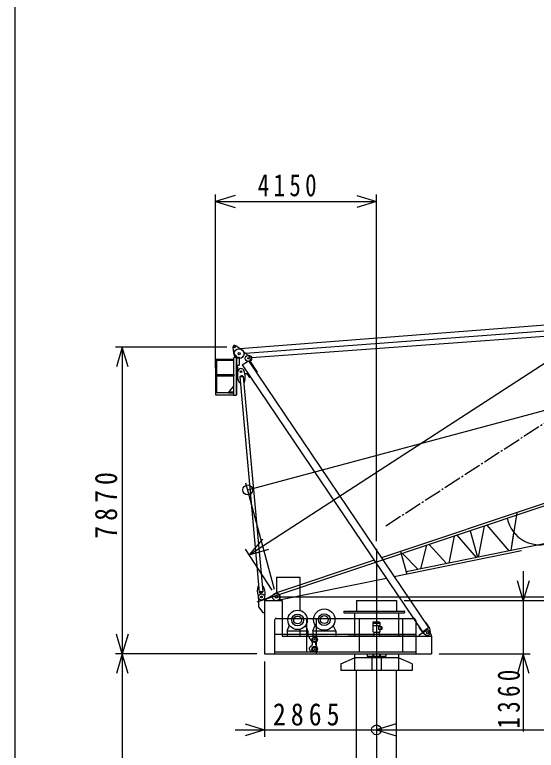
# Model space of a CAD drawing. Units: millimetres, scale not verified. Extents: x -22563 to 24712, y -35551 to 35551.
# Drawn here: x -22563 to -9272, y -22 to 18730 of the extents above; entities that cross this region are included whole.
import ezdxf

# ---------------------------------------------------------------- set-up
doc = ezdxf.new("R2010")
doc.units = ezdxf.units.MM
doc.header["$LTSCALE"] = 50
doc.linetypes.add('CHAIN2', pattern=[12, 9, -1, 1, -1])
doc.linetypes.add('DOUBLE_CHAIN2', pattern=[12.8, 9, -1, 0.6, -0.6, 0.6, -1])
doc.layers.add('0-0_001', color=3, linetype='Continuous')
doc.layers.add('0-1_100', color=7, linetype='Continuous')
doc.styles.add('ＭＳ ゴシック', font='')
doc.styles.get('ＭＳ ゴシック').set_extended_font_data('MS Gothic')

msp = doc.modelspace()

# ---------------------------------------------------------------- linework, layer by layer
at = {"layer": '0-0_001'}
for p, q in [((-22562.88, 35550.99), (-22562.88, -33699.01)), ((-16682.4, 10100.19), (16326.12, 12557.46)), ((-6266.6, 11026.88), (-16826.4, 10214.89)), ((-6244.19, 10725.95), (-16527.01, 9985.66)), ((-17000.98, 10250.09), (-16989.12, 10110.68)), ((-16744.78, 10155.29), (-16929.61, 10290.25)), ((-16744.78, 10155.29), (-16576.03, 10006.23)), ((-17430.64, 9951.75), (-16984.24, 9951.75)), ((-16984.24, 9978.15), (-16964.24, 9998.15)), ((-16984.24, 9978.15), (-16984.24, 9554.15)), ((-16924.54, 10039.91), (-16983.28, 10098.18)), ((-16964.24, 9998.15), (-16844.24, 9998.15)), ((-16919.24, 9998.15), (-16919.24, 9033.15)), ((-16914.24, 9998.15), (-16914.24, 9038.15)), ((-16909.96, 10008.85), (-16909, 9998.15)), ((-16844.24, 9998.15), (-16844.24, 9798.15)), ((-17444.24, 9924.55), (-17444.24, 9554.15)), ((-17444.24, 9924.55), (-16984.24, 9924.55)), ((-17417.04, 9924.55), (-17417.04, 9554.15)), ((-16914.24, 9798.15), (-16844.24, 9798.15)), ((-16891.18, 9798.15), (-16875.51, 9622.22)), ((-16766.6, 9802.73), (-16608.54, 9909.43)), ((-16766.6, 9802.73), (-12173.39, 2999.04)), ((-16608.54, 9909.43), (-12015.34, 3105.74)), ((-16566.03, 9890.51), (-16381.09, 9616.56)), ((-16881.39, 9521.14), (-16875.72, 9633.36)), ((-16692.17, 9538.33), (-16717.96, 9647.69)), ((-16686.29, 9577.77), (-16700.5, 9573.66)), ((-16401.52, 9602.77), (-16381.09, 9616.56)), ((-17449.24, 9554.15), (-16979.24, 9554.15)), ((-17449.24, 9554.15), (-17449.24, 9522.15)), ((-17449.24, 9522.15), (-16979.24, 9522.15)), ((-17444.24, 9522.15), (-17444.24, 9103.15)), ((-17417.04, 9522.15), (-17417.04, 9103.15)), ((-16984.24, 9522.15), (-16984.24, 9033.15)), ((-16979.24, 9554.15), (-16979.24, 9522.15)), ((-16875.96, 9461.38), (-16881.39, 9521.14)), ((-16841.11, 9354.1), (-16875.96, 9461.38)), ((-16828.87, 9500.66), (-16329.96, 4009.1)), ((-16828.84, 9500.31), (-16740.1, 9508.37)), ((-16828.43, 9495.82), (-16739.7, 9503.89)), ((-16740.17, 9509.11), (-16241.23, 4017.16)), ((-16701.68, 9366.76), (-16686.74, 9478.57)), ((-16686.74, 9478.57), (-16692.17, 9538.33)), ((-16630.94, 9557.73), (-16580, 9482.28)), ((-16580, 9482.28), (-16559.57, 9496.07)), ((-16999.24, 9253.15), (-17109.24, 9118.15)), ((-16999.24, 9253.15), (-16984.24, 9253.15)), ((-16841.11, 9354.1), (-16815.76, 9356.4)), ((-16727.03, 9364.46), (-16701.68, 9366.76)), ((-17449.24, 9103.15), (-17449.24, 9038.15)), ((-17449.24, 9103.15), (-17109.24, 9103.15)), ((-17449.24, 9038.15), (-16984.24, 9038.15)), ((-17109.24, 9118.15), (-16984.24, 9118.15)), ((-16984.24, 9033.15), (-16919.24, 9033.15)), ((-16919.24, 9038.15), (-16914.24, 9038.15)), ((-16919.24, 9038.15), (-16914.24, 9038.15)), ((-8877.68, 6270.21), (-16390.05, 3755.29)), ((-8894.53, 6333.11), (-13217.21, 4886.01)), ((-9914.42, 5071.72), (-9756.62, 6029.9)), ((-10743.17, 4903.24), (-10595.34, 5695.19)), ((-10536.03, 5715.04), (-9974.14, 5059.57)), ((-10536.03, 5715.04), (-9974.14, 5059.57)), ((-11491.57, 4751.1), (-11359.73, 5439.29)), ((-11299.54, 5459.44), (-10805.05, 4890.66)), ((-10954.5, 5574.95), (-10772.9, 4897.2)), ((-9914.42, 5071.72), (-9839.75, 5525.1)), ((-8613.92, 5336.09), (-12589.22, 4527.96)), ((-12211.46, 4604.75), (-12064.45, 5203.37)), ((-11998.36, 5225.5), (-11555.65, 4738.07)), ((-9650.54, 5059.03), (-12889.49, 4400.59)), ((-12728.96, 5049.46), (-12572.36, 4465.06)), ((-12678.67, 4997.75), (-12282.46, 4590.32)), ((-13404.88, 4823.18), (-15919.24, 3981.45)), ((-15894.24, 4393.15), (-15294.24, 4393.15)), ((-15894.24, 4393.15), (-15894.24, 3968.15)), ((-13091.82, 4359.46), (-15869.24, 3794.84)), ((-15294.24, 4393.15), (-15294.24, 3541.26)), ((-16368.38, 4150.7), (-16383.33, 4038.89)), ((-16343.04, 4153.01), (-16368.38, 4150.7)), ((-16228.96, 4163.37), (-16254.3, 4161.07)), ((-16228.96, 4163.37), (-16194.11, 4056.08)), ((-16383.33, 4038.89), (-16377.9, 3979.14)), ((-16377.9, 3979.14), (-16352.1, 3869.78)), ((-16241.63, 4021.64), (-16330.37, 4013.58)), ((-16241.23, 4017.16), (-16329.96, 4009.1)), ((-16188.68, 3996.33), (-16194.34, 3884.11)), ((-16194.11, 4056.08), (-16188.68, 3996.33)), ((-16164.24, 3838.15), (-15931.09, 3959.15)), ((-16194.24, 3888.15), (-16194.24, 2438.15)), ((-16194.24, 3798.15), (-15744.24, 3798.15)), ((-16164.24, 3838.15), (-16164.24, 3798.15)), ((-15814.24, 3888.15), (-15814.24, 3798.15)), ((-15744.24, 3798.15), (-15744.24, 2888.15)), ((-13852.24, 3798.15), (-13852.24, 3528.15)), ((-16244.24, 3488.15), (-16194.24, 3488.15)), ((-14179.24, 3528.15), (-12649.24, 3528.15)), ((-14179.24, 3528.15), (-14179.24, 3478.15)), ((-14179.24, 3478.15), (-12649.24, 3478.15)), ((-13903.04, 3478.15), (-13903.04, 2888.15)), ((-12785.44, 3478.15), (-12785.44, 2888.15)), ((-15944.24, 3288.15), (-15944.24, 2438.15)), ((-15894.24, 3338.15), (-12394.24, 3338.15)), ((-15131.24, 3338.15), (-15131.24, 2488.15)), ((-14881.24, 3338.15), (-14881.24, 2438.15)), ((-13781.24, 3338.15), (-13781.24, 2488.15)), ((-13412.74, 3255.15), (-13432.74, 3235.15)), ((-13432.74, 3235.15), (-13432.74, 3003.38)), ((-13255.74, 3214.31), (-13432.74, 3214.31)), ((-13412.74, 3255.15), (-13275.74, 3255.15)), ((-13275.74, 3255.15), (-13255.74, 3235.15)), ((-13255.74, 3235.15), (-13255.74, 3127.95)), ((-12681.24, 3338.15), (-12681.24, 2488.15)), ((-12344.24, 3288.15), (-12344.24, 2438.15)), ((-12099.27, 3230.07), (-12091.27, 3235.47)), ((-12091.27, 3235.47), (-11996.15, 3094.57)), ((-15617.24, 3020.15), (-15562.91, 3168.06)), ((-15617.24, 3020.15), (-15617.24, 2888.15)), ((-15294.24, 3061.03), (-15294.24, 2888.15)), ((-15091.24, 3020.15), (-15091.24, 2888.15)), ((-14967.24, 3020.15), (-14903.69, 3163.15)), ((-14967.24, 3020.15), (-14967.24, 2888.15)), ((-14381.24, 3020.15), (-14381.24, 2888.15)), ((-13255.74, 3151.33), (-13432.74, 3151.33)), ((-13432.74, 3003.38), (-13412.74, 2983.38)), ((-13210.17, 3127.95), (-13291.81, 3127.95)), ((-13291.81, 3127.95), (-13291.81, 3055.92)), ((-13210.17, 3055.92), (-13291.81, 3055.92)), ((-13255.74, 3003.38), (-13275.74, 2983.38)), ((-13255.74, 3055.92), (-13255.74, 3003.38)), ((-13236.58, 3127.95), (-13236.58, 3055.92)), ((-13210.17, 3127.95), (-13210.17, 3055.92)), ((-12265.32, 3117.96), (-12257.32, 3123.36)), ((-12265.32, 3117.96), (-12170.2, 2977.07)), ((-12254.24, 2918.15), (-12079.89, 3032.5)), ((-12173.39, 2999.04), (-12015.34, 3105.74)), ((-11996.15, 3094.57), (-11975.6, 2991.88)), ((-15944.24, 2938.15), (-12344.24, 2938.15)), ((-15744.24, 2888.15), (-11944.24, 2888.15)), ((-14064.24, 2928.15), (-13414.24, 2928.15)), ((-13414.24, 2983.38), (-13414.24, 2888.15)), ((-13275.74, 2983.38), (-13412.74, 2983.38)), ((-13274.24, 2983.38), (-13274.24, 2888.15)), ((-13274.24, 2928.15), (-12344.24, 2928.15)), ((-12254.24, 2918.15), (-12254.24, 2888.15)), ((-12170.2, 2977.07), (-12082.64, 2919.62)), ((-11954.24, 2918.15), (-11982.92, 2999.71)), ((-11954.24, 2918.15), (-11954.24, 2888.15)), ((-11944.24, 2888.15), (-11944.24, 2438.15)), ((-16194.24, 2438.15), (-11944.24, 2438.15)), ((-15944.24, 2488.15), (-12344.24, 2488.15)), ((-13903.04, 2438.15), (-13903.04, 2008.15)), ((-13579.92, 2438.15), (-13579.92, 2369.32)), ((-13438.21, 2438.15), (-13438.21, 2369.32)), ((-13417.22, 2438.15), (-13417.22, 2369.32)), ((-13271.26, 2438.15), (-13271.26, 2369.32)), ((-13250.27, 2438.15), (-13250.27, 2369.32)), ((-13108.56, 2438.15), (-13108.56, 2369.32)), ((-12785.44, 2438.15), (-12785.44, 2008.15)), ((-14254.24, 2178.15), (-13903.04, 2333.15)), ((-13108.56, 2369.32), (-13579.92, 2369.32)), ((-13464.24, 2333.15), (-13464.24, 2008.15)), ((-13224.24, 2333.15), (-13224.24, 2008.15)), ((-14254.24, 2178.15), (-14254.24, 2008.15)), ((-12434.24, 2178.15), (-12434.24, 2008.15)), ((-12434.24, 2008.15), (-14254.24, 2008.15)), ((-13852.24, -701.85), (-13852.24, 2008.15)), ((-12836.24, -701.85), (-12836.24, 2008.15))]:
    msp.add_line(p, q, dxfattribs=at)
at = {"layer": '0-0_001', "linetype": 'CHAIN2'}
msp.add_line((-13108.07, 5697.5), (6815.91, 18636.29), dxfattribs=at)
at = {"layer": '0-0_001'}
for points in [[(-17109.24, 9118.15), (-17109.24, 9093.15), (-16984.24, 9093.15)], [(-16354.24, 3888.15), (-16354.24, 3638.15), (-16244.24, 3488.15)], [(-13852.24, 3798.15), (-12836.24, 3798.15), (-12836.24, 3528.15)], [(-15617.24, 3020.15), (-15091.24, 3020.15), (-15145.56, 3168.06)], [(-14967.24, 3020.15), (-14381.24, 3020.15), (-14444.78, 3163.15)], [(-15012.84, 2785.1), (-15019.27, 2792.5), (-15024.39, 2798.35), (-15029.47, 2804.27), (-15034.35, 2810.28), (-15038.91, 2816.4), (-15043, 2822.67), (-15046.48, 2829.09), (-15049.22, 2835.69), (-15051.08, 2842.49), (-15051.85, 2847.9), (-15052.09, 2853.44), (-15051.86, 2859.07), (-15051.26, 2864.78), (-15050.34, 2870.56), (-15049.2, 2876.4), (-15047.91, 2882.26), (-15046.54, 2888.15)], [(-14855.16, 2825.1), (-14858.61, 2835.56), (-14862.33, 2845.76), (-14866.6, 2855.48), (-14871.68, 2864.46), (-14877.86, 2872.46), (-14885.4, 2879.24), (-14894.57, 2884.55), (-14905.66, 2888.15), (-14914.27, 2889.52), (-14923.37, 2890.17), (-14932.46, 2890.25), (-14941.04, 2889.95), (-14948.6, 2889.42), (-14954.65, 2888.83), (-14958.68, 2888.35), (-14960.19, 2888.15)], [(-14946.87, 2491.85), (-14961.56, 2493.69), (-14975.99, 2495.78), (-14989.89, 2498.42), (-15002.98, 2501.85), (-15015, 2506.35), (-15025.69, 2512.18), (-15034.78, 2519.62), (-15041.99, 2528.93), (-15046.27, 2537.85), (-15049.18, 2547.81), (-15050.7, 2558.48), (-15050.83, 2569.52), (-15049.58, 2580.6), (-15046.93, 2591.39), (-15042.89, 2601.54), (-15037.45, 2610.73), (-15031.39, 2618), (-15024.49, 2624.47), (-15017.07, 2630.39), (-15009.43, 2636.02), (-15001.89, 2641.61), (-14994.75, 2647.42), (-14988.32, 2653.7), (-14982.92, 2660.72), (-14979.05, 2668), (-14976.25, 2675.96), (-14974.46, 2684.43), (-14973.61, 2693.26), (-14973.64, 2702.28), (-14974.49, 2711.33), (-14976.09, 2720.25), (-14978.37, 2728.88), (-14981.63, 2737.95), (-14985.57, 2746.53), (-14990.12, 2754.72), (-14995.19, 2762.59), (-15000.73, 2770.23), (-15006.64, 2777.7), (-15012.84, 2785.1)], [(-14860.41, 2759.19), (-14866.19, 2753.11), (-14871.84, 2746.98), (-14877.26, 2740.74), (-14882.32, 2734.35), (-14886.9, 2727.74), (-14890.88, 2720.88), (-14894.14, 2713.7), (-14896.57, 2706.16), (-14897.43, 2702.27), (-14898.05, 2698.31), (-14898.43, 2694.3), (-14898.57, 2690.26), (-14898.45, 2686.22), (-14898.08, 2682.2), (-14897.46, 2678.24), (-14896.57, 2674.35), (-14895.07, 2669.51), (-14893.21, 2664.82), (-14891.06, 2660.23), (-14888.69, 2655.73), (-14886.16, 2651.28), (-14883.56, 2646.86), (-14880.95, 2642.44), (-14878.4, 2637.99), (-14875.02, 2631.7), (-14871.87, 2625.31), (-14868.91, 2618.84), (-14866.11, 2612.31), (-14863.44, 2605.73), (-14860.86, 2599.11), (-14858.35, 2592.46), (-14855.86, 2585.8)], [(-12434.24, 2178.15), (-12785.44, 2333.15), (-13903.04, 2333.15)]]:
    msp.add_lwpolyline(points, dxfattribs=at)
for centre, radius in [((-16956.15, 10253.91), 16), ((-16844.24, 10088.15), 125), ((-16844.24, 10088.15), 28), ((-16607.8, 9970.26), 82.25), ((-16607.8, 9970.26), 16), ((-16795.82, 9629.32), 23), ((-16795.82, 9629.32), 23), ((-16274.24, 3888.15), 80), ((-15894.24, 3888.15), 96.42), ((-16274.24, 3888.15), 23), ((-15894.24, 3888.15), 30.5), ((-14674.24, 3310.15), 272.5), ((-15354.24, 3301.15), 247.5), ((-15354.24, 3301.15), 150), ((-15354.24, 3301.15), 100), ((-14674.24, 3310.15), 150), ((-14674.24, 3310.15), 100), ((-12044.24, 2978.15), 28), ((-14919.3, 2797.05), 70), ((-14919.3, 2797.05), 50), ((-14919.3, 2556.19), 70), ((-14919.3, 2797.05), 10), ((-14919.3, 2556.19), 50), ((-14919.3, 2556.19), 10)]:
    msp.add_circle(centre, radius, dxfattribs=at)
for centre, radius, start, end in [((-16956.15, 10253.91), 45, 53.86309, 184.86509), ((-17430.64, 9938.15), 13.6, 90, 270), ((-16969.19, 10112.38), 20, 184.86509, 225.22384), ((-16959.76, 10004.41), 50, 5.09147, 45.22384), ((-16607.8, 9970.26), 48, 328.11301, 48.54744), ((-16524.59, 9918.49), 50, 148.11301, 214.0235), ((-16795.82, 9629.32), 80, 13.27176, 177.11038), ((-16672.38, 9529.75), 50, 34.0235, 106.16132), ((-16780.71, 9464.88), 60, 47.49453, 143.38536), ((-9185.9, 6068.22), 850, 192.18066, 291.75633), ((-16289.35, 4052.59), 60, 227.49453, 323.38536), ((-15894.24, 3888.15), 80, 0, 117.42984), ((-15894.24, 3288.15), 50, 90, 180), ((-12394.24, 3288.15), 50, 0, 90), ((-12044.24, 2978.15), 65, 19.37374, 123.25978), ((-12044.24, 2978.15), 70, 236.73099, 11.31601)]:
    msp.add_arc(centre, radius, start, end, dxfattribs=at)
at = {"layer": '0-0_001', "linetype": 'DOUBLE_CHAIN2'}
for start, end in [(0, 90), (270, 0)]:
    msp.add_arc((-12649.24, 3503.15), 25, start, end, dxfattribs=at)
at = {"layer": '0-1_100'}
for p, q in [((-16588.92, 4957.86), (5811.97, 19505.17)), ((-17444.24, 9722.15), (-17444.24, 14142.48)), ((-13344.24, 5312.71), (-13344.24, 14142.48)), ((-17444.24, 13967.48), (-13344.24, 13967.48)), ((-16625.22, 6616.22), (10786.79, 13961.24)), ((-17156.15, 10253.91), (-19995.69, 10253.91)), ((-19820.69, 10253.91), (-19820.69, 2438.15)), ((-15946, 4081.33), (-16670.52, 6785.25)), ((-16251.28, 5355.98), (-16588.92, 4957.86)), ((-16003.17, 4055.88), (-16684.23, 5104.63)), ((-16588.92, 4957.86), (-16087.89, 5104.38)), ((-13344.24, 5112.71), (-13344.24, -30472.06)), ((-9603.28, 4548.15), (-9603.28, 457.7)), ((-15894.24, 3888.15), (-5943.11, 3888.15)), ((-12636.24, 3798.15), (-9428.28, 3798.15)), ((-12636.24, 3798.15), (-7596.8, 3798.15)), ((-16394.24, 2438.15), (-19995.69, 2438.15)), ((-16394.24, 2438.15), (-19995.69, 2438.15)), ((-19820.69, 2438.15), (-19820.69, -28361.85)), ((-11744.24, 2438.15), (-9428.28, 2438.15)), ((-16194.24, 2238.15), (-16194.24, 324.07)), ((-12844.24, 649.07), (-13344.24, 499.07)), ((-16944.24, 499.07), (-12594.24, 499.07)), ((-13344.24, 499.07), (6692.42, 499.07)), ((-13344.24, 499.07), (-12844.24, 349.07))]:
    msp.add_line(p, q, dxfattribs=at)
for points in [[(-16944.24, 14117.48), (-17444.24, 13967.48), (-16944.24, 13817.48)], [(-13844.24, 14117.48), (-13344.24, 13967.48), (-13844.24, 13817.48)], [(-19670.69, 9753.91), (-19820.69, 10253.91), (-19970.69, 9753.91)], [(-9453.28, 4298.15), (-9603.28, 3798.15), (-9753.28, 4298.15)], [(-19670.69, 2938.15), (-19820.69, 2438.15), (-19970.69, 2938.15)], [(-19670.69, 1938.15), (-19820.69, 2438.15), (-19970.69, 1938.15)], [(-9453.28, 1938.15), (-9603.28, 2438.15), (-9753.28, 1938.15)], [(-16694.24, 649.07), (-16194.24, 499.07), (-16694.24, 349.07)]]:
    msp.add_lwpolyline(points, dxfattribs=at)
for centre in [(-16625.22, 6616.22), (-13344.24, 499.07)]:
    msp.add_circle(centre, 125, dxfattribs=at)

# ---------------------------------------------------------------- texts
at = {"layer": '0-1_100', "char_height": 568.2, "attachment_point": 7, "style": 'ＭＳ ゴシック'}
for s, insert in [('\\T1.39;\\W0.75;4150', (-16369.24, 14092.48)), ('\\T1.39;\\W0.85;2865', (-15983.6, 602.93))]:
    msp.add_mtext(s, dxfattribs=dict(at, insert=insert))
at = {"layer": '0-1_100', "char_height": 568.2, "attachment_point": 7, "rotation": 90, "style": 'ＭＳ ゴシック'}
for s, insert in [('\\T1.39;\\W0.85;7870', (-19945.69, 5371.03)), ('\\T1.39;\\W0.75;1360', (-9685.04, 532.7))]:
    msp.add_mtext(s, dxfattribs=dict(at, insert=insert))

doc.saveas('drawing.dxf')
